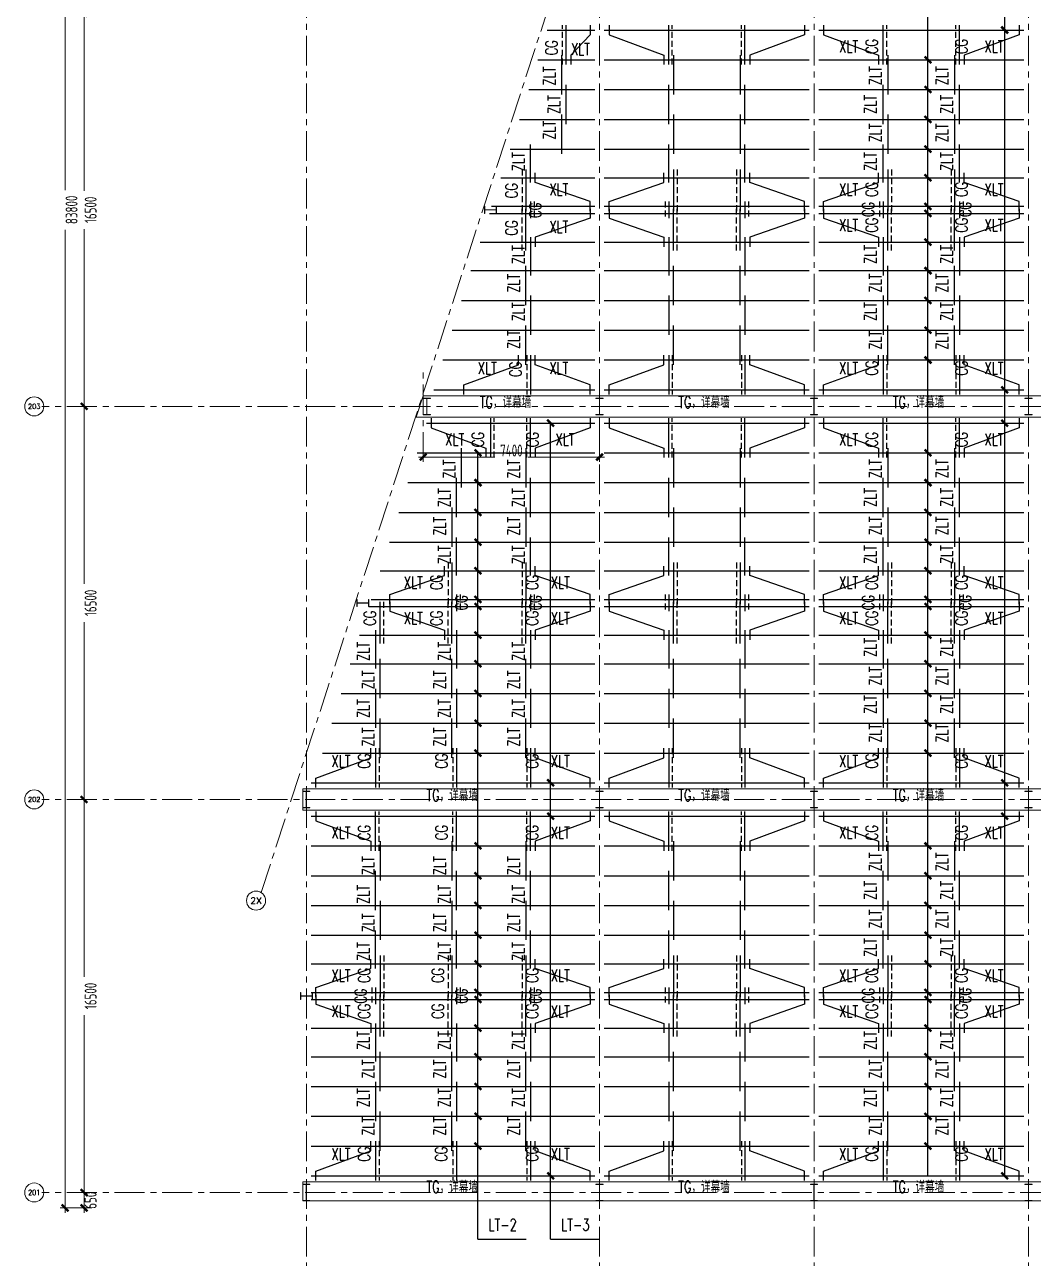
# Model space of a CAD drawing. Extents: x -1201378 to 2367219, y -619313 to 244905.
# Drawn here: x 2148120 to 2190442, y -66862 to -15073 of the extents above; entities that cross this region are included whole.
import ezdxf
from ezdxf.enums import TextEntityAlignment as Align

# ---------------------------------------------------------------- set-up
doc = ezdxf.new("R2010")
doc.units = 0
doc.header["$LTSCALE"] = 1000
doc.linetypes.add('CENTER', pattern=[2, 1.25, -0.25, 0.25, -0.25])
doc.linetypes.add('DASHED', pattern=[0.75, 0.5, -0.25])
doc.layers.get('0').update_dxf_attribs({"linetype": 'CONTINUOUS'})
doc.layers.get('Defpoints').update_dxf_attribs({"linetype": 'CONTINUOUS'})
for name, color, linetype, lineweight in [('S-axis', 111, 'CONTINUOUS', 0), ('S-col', 2, 'CONTINUOUS', 0), ('S-dote', 5, 'CENTER', 0), ('THIN', 7, 'CONTINUOUS', 0), ('梁', 4, 'CONTINUOUS', 18)]:
    doc.layers.add(name, color=color, linetype=linetype, lineweight=lineweight)
doc.layers.add('S-SGJ', color=21, linetype='CONTINUOUS')
doc.layers.add('S-SHAPE', color=51, linetype='CONTINUOUS')
doc.styles.add('_TCH_AXIS', font='COMPLEX', dxfattribs={"bigfont": 'GBCBIG'})
doc.styles.add('TSSD_Dimension', font='tssdeng.shx', dxfattribs={"width": 0.7, "bigfont": 'hztxt.shx'})
doc.styles.add('TSSD_Rein', font='tj-romans1.shx', dxfattribs={"width": 0.7, "bigfont": 'tj-hztxt.shx'})
doc.dimstyles.new('TSSD_200_200', dxfattribs={"dimtxt": 500, "dimasz": 200, "dimexe": 200, "dimexo": 500, "dimgap": 200, "dimtad": 1, "dimdec": 0, "dimzin": 0, "dimdsep": 46, "dimtxsty": 'TSSD_Dimension', "dimblk": 'ARCHTICK', "dimcen": 0, "dimdle": 200, "dimclrt": 7, "dimadec": 0, "dimazin": 0, "dimtfac": 1, "dimtdec": 0, "dimtix": 1, "dimtmove": 2, "dimatfit": 3, "dimfxl": 1, "dimtolj": 1, "dimtzin": 0, "dimarcsym": 0})

# ---------------------------------------------------------------- blocks, each defined once
blk = doc.blocks.new('_ArchTick')
at = {"color": 0, "linetype": 'ByBlock', "const_width": 0.5}
blk.add_lwpolyline([(-0.71, -0.71), (0.71, 0.71)], dxfattribs=at)
blk = doc.blocks.new('*D59')
at = {"layer": 'Defpoints', "color": 0, "transparency": 16777216}
for p in [(-248565, -264098), (-249387, -264748), (-248565, -264748)]:
    blk.add_point(p, dxfattribs=at)
at = {"layer": 'S-axis', "color": 0, "lineweight": -2, "transparency": 16777216}
for p, q in [((-249065, -264098), (-249587, -264098)), ((-249387, -263898), (-249387, -264948)), ((-249065, -264748), (-249587, -264748))]:
    blk.add_line(p, q, dxfattribs=at)
at = {"layer": 'S-axis', "color": 0, "lineweight": -2, "transparency": 16777216, "xscale": 200, "yscale": 200, "zscale": 200}
for p, rotation in [((-249387, -264098), 90), ((-249387, -264748), 270)]:
    blk.add_blockref('_ArchTick', p, dxfattribs=dict(at, rotation=rotation))
at = {"layer": 'S-axis', "color": 7, "transparency": 16777216, "insert": (-249112, -264423), "char_height": 500, "attachment_point": 5, "rotation": 90, "style": 'TSSD_Dimension'}
blk.add_mtext('\\A1;650', dxfattribs=at)
blk = doc.blocks.new('*D60')
at = {"layer": 'Defpoints', "color": 0, "transparency": 16777216}
for p in [(-248565, -247598), (-249387, -264098), (-248565, -264098)]:
    blk.add_point(p, dxfattribs=at)
at = {"layer": 'S-axis', "color": 0, "lineweight": -2, "transparency": 16777216}
for p, q in [((-249387, -247398), (-249387, -255042)), ((-249065, -247598), (-249587, -247598)), ((-249387, -264298), (-249387, -256654)), ((-249065, -264098), (-249587, -264098))]:
    blk.add_line(p, q, dxfattribs=at)
at = {"layer": 'S-axis', "color": 0, "lineweight": -2, "transparency": 16777216, "xscale": 200, "yscale": 200, "zscale": 200}
for p, rotation in [((-249387, -247598), 90), ((-249387, -264098), 270)]:
    blk.add_blockref('_ArchTick', p, dxfattribs=dict(at, rotation=rotation))
at = {"layer": 'S-axis', "color": 7, "transparency": 16777216, "insert": (-249112, -255848), "char_height": 500, "attachment_point": 5, "rotation": 90, "style": 'TSSD_Dimension'}
blk.add_mtext('\\A1;16500', dxfattribs=at)
blk = doc.blocks.new('*D61')
at = {"layer": 'Defpoints', "color": 0, "transparency": 16777216}
for p in [(-248565, -231098), (-249387, -247598), (-248565, -247598)]:
    blk.add_point(p, dxfattribs=at)
at = {"layer": 'S-axis', "color": 0, "lineweight": -2, "transparency": 16777216}
for p, q in [((-249387, -230898), (-249387, -238542)), ((-249065, -231098), (-249587, -231098)), ((-249387, -247798), (-249387, -240154)), ((-249065, -247598), (-249587, -247598))]:
    blk.add_line(p, q, dxfattribs=at)
at = {"layer": 'S-axis', "color": 0, "lineweight": -2, "transparency": 16777216, "xscale": 200, "yscale": 200, "zscale": 200}
for p, rotation in [((-249387, -231098), 90), ((-249387, -247598), 270)]:
    blk.add_blockref('_ArchTick', p, dxfattribs=dict(at, rotation=rotation))
at = {"layer": 'S-axis', "color": 7, "transparency": 16777216, "insert": (-249112, -239348), "char_height": 500, "attachment_point": 5, "rotation": 90, "style": 'TSSD_Dimension'}
blk.add_mtext('\\A1;16500', dxfattribs=at)
blk = doc.blocks.new('*D62')
at = {"layer": 'Defpoints', "color": 0, "transparency": 16777216}
for p in [(-248565, -214598), (-249387, -231098), (-248565, -231098)]:
    blk.add_point(p, dxfattribs=at)
at = {"layer": 'S-axis', "color": 0, "lineweight": -2, "transparency": 16777216}
for p, q in [((-249387, -214398), (-249387, -222042)), ((-249065, -214598), (-249587, -214598)), ((-249387, -231298), (-249387, -223654)), ((-249065, -231098), (-249587, -231098))]:
    blk.add_line(p, q, dxfattribs=at)
at = {"layer": 'S-axis', "color": 0, "lineweight": -2, "transparency": 16777216, "xscale": 200, "yscale": 200, "zscale": 200}
for p, rotation in [((-249387, -214598), 90), ((-249387, -231098), 270)]:
    blk.add_blockref('_ArchTick', p, dxfattribs=dict(at, rotation=rotation))
at = {"layer": 'S-axis', "color": 7, "transparency": 16777216, "insert": (-249112, -222848), "char_height": 500, "attachment_point": 5, "rotation": 90, "style": 'TSSD_Dimension'}
blk.add_mtext('\\A1;16500', dxfattribs=at)
blk = doc.blocks.new('*D114')
at = {"layer": 'Defpoints', "color": 0, "transparency": 16777216}
for p in [(-248665, -180948), (-250187, -264748), (-248665, -264748)]:
    blk.add_point(p, dxfattribs=at)
at = {"layer": 'S-axis', "color": 0, "lineweight": -2, "transparency": 16777216}
for p, q in [((-249165, -180948), (-250387, -180948)), ((-250187, -180748), (-250187, -222015)), ((-250187, -264948), (-250187, -223681)), ((-249165, -264748), (-250387, -264748))]:
    blk.add_line(p, q, dxfattribs=at)
at = {"layer": 'S-axis', "color": 0, "lineweight": -2, "transparency": 16777216, "xscale": 200, "yscale": 200, "zscale": 200}
for p, rotation in [((-250187, -180948), 90), ((-250187, -264748), 270)]:
    blk.add_blockref('_ArchTick', p, dxfattribs=dict(at, rotation=rotation))
at = {"layer": 'S-axis', "color": 7, "transparency": 16777216, "insert": (-249912, -222848), "char_height": 500, "attachment_point": 5, "rotation": 90, "style": 'TSSD_Dimension'}
blk.add_mtext('\\A1;83800', dxfattribs=at)
blk = doc.blocks.new('*D116')
at = {"layer": 'Defpoints', "color": 0, "transparency": 16777216}
for p in [(-235158, -232188), (-227758, -232188), (-227758, -233226)]:
    blk.add_point(p, dxfattribs=at)
at = {"layer": 'S-axis', "color": 0, "lineweight": -2, "transparency": 16777216}
for p, q in [((-235158, -232688), (-235158, -233426)), ((-227758, -232688), (-227758, -233426)), ((-235358, -233226), (-232157, -233226)), ((-227558, -233226), (-230760, -233226))]:
    blk.add_line(p, q, dxfattribs=at)
at = {"layer": 'S-axis', "color": 0, "lineweight": -2, "transparency": 16777216, "xscale": 200, "yscale": 200, "zscale": 200, "rotation": 180}
blk.add_blockref('_ArchTick', (-235158, -233226), dxfattribs=at)
at = {"layer": 'S-axis', "color": 0, "lineweight": -2, "transparency": 16777216, "xscale": 200, "yscale": 200, "zscale": 200}
blk.add_blockref('_ArchTick', (-227758, -233226), dxfattribs=at)
at = {"layer": 'S-axis', "color": 7, "transparency": 16777216, "insert": (-231458, -232951), "char_height": 500, "attachment_point": 5, "style": 'TSSD_Dimension'}
blk.add_mtext('\\A1;7400', dxfattribs=at)
blk = doc.blocks.new('nt66')
at = {"layer": 'S-col'}
blk.add_lwpolyline([(-195790, 766820), (-195490, 766820), (-195490, 766808), (-195636, 766808), (-195636, 766132), (-195490, 766132), (-195490, 766120), (-195790, 766120), (-195790, 766132), (-195644, 766132), (-195644, 766808), (-195790, 766808)], close=True, dxfattribs=at)
blk = doc.blocks.new('33333')
for p in [(-84464, -93400), (-77214, -93400), (-68214, -93400), (-59214, -93400), (-89514, -109900), (-77214, -109900), (-68214, -109900), (-59214, -109900), (-89514, -126400), (-77214, -126400), (-68214, -126400), (-59214, -126400)]:
    blk.add_blockref('nt66', p)
blk = doc.blocks.new('2#轴网')
at = {"layer": 'S-axis'}
for centre in [(-251479.7, -231097), (-251479.7, -247597), (-242170.8, -251846.6), (-251479.7, -264097)]:
    blk.add_circle(centre, 400, dxfattribs=at)
at = {"layer": 'S-dote'}
for p, q in [((-240058.5, -270787), (-240058.5, -175198.2)), ((-227758.5, -270787), (-227758.5, -175298.2)), ((-218758.5, -270787), (-218758.5, -175298.2)), ((-209758.5, -270787), (-209758.5, -175298.2)), ((-235158.5, -233428.2), (-235158.5, -229638.2)), ((-74854.3, -231098.2), (-251154.3, -231098.2)), ((-74854.3, -247598.2), (-251154.3, -247598.2)), ((-74854.3, -264098.2), (-251154.3, -264098.2))]:
    blk.add_line(p, q, dxfattribs=at)
blk.add_lwpolyline([(-241957, -251508.6), (-218110.9, -178014.1)], dxfattribs=at)
at = {"layer": 'S-axis', "style": '_TCH_AXIS'}
for s, height, p, p2 in [('203', 202.97, (-251740.6, -231198.5), (-251218.7, -231198.5)), ('202', 202.97, (-251740.6, -247698.5), (-251218.7, -247698.5)), ('2X', 270.86, (-242415.9, -251982), (-241925.8, -251982)), ('201', 220.59, (-251737, -264207.3), (-251222.3, -264207.3))]:
    blk.add_text(s, height=height, dxfattribs=at).set_placement(p, p2, align=Align.FIT)
at = {"layer": 'S-axis'}
for base, p1, p2, angle, picture, middle in [((-250186.9, -264748.2), (-248664.7, -180948.2), (-248664.7, -264748.2), 270, '*D114', (-249911.9, -222848.2)), ((-249386.9, -231098.2), (-248564.7, -214598.2), (-248564.7, -231098.2), 270, '*D62', (-249111.9, -222848.2)), ((-249386.9, -247598.2), (-248564.7, -231098.2), (-248564.7, -247598.2), 270, '*D61', (-249111.9, -239348.2)), ((-227758.5, -233225.7), (-235158.5, -232188.2), (-227758.5, -232188.2), 0, '*D116', (-231458.5, -232950.7)), ((-249386.9, -264098.2), (-248564.7, -247598.2), (-248564.7, -264098.2), 270, '*D60', (-249111.9, -255848.2)), ((-249386.9, -264748.2), (-248564.7, -264098.2), (-248564.7, -264748.2), 270, '*D59', (-249111.9, -264423.2))]:
    dim = blk.add_linear_dim(base=base, p1=p1, p2=p2, angle=angle, dimstyle='TSSD_200_200', dxfattribs=at)
    dim.commit()
    dim.dimension.update_dxf_attribs({"geometry": picture, "text_midpoint": middle, "dimtype": 161})

msp = doc.modelspace()

# ---------------------------------------------------------------- linework, layer by layer
at = {"layer": 'S-col'}
for points in [[(2167912.2, -22998.2), (2167912.2, -22698.2), (2167900.2, -22698.2), (2167900.2, -22844.2), (2167424.2, -22844.2), (2167424.2, -22698.2), (2167412.2, -22698.2), (2167412.2, -22998.2), (2167424.2, -22998.2), (2167424.2, -22852.2), (2167900.2, -22852.2), (2167900.2, -22998.2)], [(2162558.6, -39498.2), (2162558.6, -39198.2), (2162546.6, -39198.2), (2162546.6, -39344.2), (2162070.6, -39344.2), (2162070.6, -39198.2), (2162058.6, -39198.2), (2162058.6, -39498.2), (2162070.6, -39498.2), (2162070.6, -39352.2), (2162546.6, -39352.2), (2162546.6, -39498.2)], [(2160191.5, -55998.2), (2160191.5, -55698.2), (2160179.5, -55698.2), (2160179.5, -55844.2), (2159703.5, -55844.2), (2159703.5, -55698.2), (2159691.5, -55698.2), (2159691.5, -55998.2), (2159703.5, -55998.2), (2159703.5, -55852.2), (2160179.5, -55852.2), (2160179.5, -55998.2)]]:
    msp.add_lwpolyline(points, close=True, dxfattribs=at)
at = {"layer": 'S-SGJ'}
for p, q in [((2186020.6, -63398.2), (2186020.6, 19895.1)), ((2189241.2, -63398.2), (2189241.2, 19895.1)), ((2170189.1, -66051), (2170189.1, -31798.2)), ((2167139.5, -66051), (2167139.5, -33048.2)), ((2167139.5, -66051), (2169161.8, -66051)), ((2170189.1, -66051), (2172211.5, -66051))]:
    msp.add_line(p, q, dxfattribs=at)
at = {"layer": 'S-SHAPE'}
for p, q in [((2170047.3, -15298.2), (2172041.5, -15298.2)), ((2170841.5, -16748.2), (2170841.5, -15098.2)), ((2172441.5, -15298.2), (2181041.5, -15298.2)), ((2175141.5, -16748.2), (2175141.5, -15098.2)), ((2178341.5, -16748.2), (2178341.5, -15098.2)), ((2181441.5, -15298.2), (2190041.5, -15298.2)), ((2184141.5, -16748.2), (2184141.5, -15098.2)), ((2187341.5, -16748.2), (2187341.5, -15098.2)), ((2169658.4, -16548.2), (2172041.5, -16548.2)), ((2170641.5, -16348.2), (2170641.5, -17998.2)), ((2172441.5, -16548.2), (2181041.5, -16548.2)), ((2175341.5, -16348.2), (2175341.5, -17998.2)), ((2178141.5, -16348.2), (2178141.5, -17998.2)), ((2181441.5, -16548.2), (2190041.5, -16548.2)), ((2184341.5, -16348.2), (2184341.5, -17998.2)), ((2187141.5, -16348.2), (2187141.5, -17998.2)), ((2170841.5, -19248.2), (2170841.5, -17598.2)), ((2175141.5, -19248.2), (2175141.5, -17598.2)), ((2178341.5, -19248.2), (2178341.5, -17598.2)), ((2184141.5, -19248.2), (2184141.5, -17598.2)), ((2187341.5, -19248.2), (2187341.5, -17598.2)), ((2169269.5, -17798.2), (2172041.5, -17798.2)), ((2172441.5, -17798.2), (2181041.5, -17798.2)), ((2181441.5, -17798.2), (2190041.5, -17798.2)), ((2168880.6, -19048.2), (2172041.5, -19048.2)), ((2170641.5, -18848.2), (2170641.5, -20498.2)), ((2172441.5, -19048.2), (2181041.5, -19048.2)), ((2175341.5, -18848.2), (2175341.5, -20498.2)), ((2178141.5, -18848.2), (2178141.5, -20498.2)), ((2181441.5, -19048.2), (2190041.5, -19048.2)), ((2184341.5, -18848.2), (2184341.5, -20498.2)), ((2187141.5, -18848.2), (2187141.5, -20498.2)), ((2169341.5, -21698.2), (2169341.5, -20098.2)), ((2175141.5, -21698.2), (2175141.5, -20098.2)), ((2178341.5, -21698.2), (2178341.5, -20098.2)), ((2184141.5, -21698.2), (2184141.5, -20098.2)), ((2187341.5, -21698.2), (2187341.5, -20098.2)), ((2168491.7, -20298.2), (2172041.5, -20298.2)), ((2172441.5, -20298.2), (2181041.5, -20298.2)), ((2181441.5, -20298.2), (2190041.5, -20298.2)), ((2169141.5, -21148.2), (2169141.5, -22898.2)), ((2175341.5, -21148.2), (2175341.5, -22898.2)), ((2178141.5, -21148.2), (2178141.5, -22898.2)), ((2184341.5, -21148.2), (2184341.5, -22898.2)), ((2187141.5, -21148.2), (2187141.5, -22898.2)), ((2168102.8, -21498.2), (2172041.5, -21498.2)), ((2172441.5, -21498.2), (2181041.5, -21498.2)), ((2181441.5, -21498.2), (2190041.5, -21498.2)), ((2167713.9, -22698.2), (2172041.5, -22698.2)), ((2169341.5, -22498.2), (2169341.5, -23198.2)), ((2172441.5, -22698.2), (2181041.5, -22698.2)), ((2175141.5, -22498.2), (2175141.5, -23198.2)), ((2178341.5, -22498.2), (2178341.5, -23198.2)), ((2181441.5, -22698.2), (2190041.5, -22698.2)), ((2184141.5, -22498.2), (2184141.5, -23198.2)), ((2187341.5, -22498.2), (2187341.5, -23198.2)), ((2167616.7, -22998.2), (2172041.5, -22998.2)), ((2169141.5, -24548.2), (2169141.5, -22798.2)), ((2172441.5, -22998.2), (2181041.5, -22998.2)), ((2175341.5, -24548.2), (2175341.5, -22798.2)), ((2178141.5, -24548.2), (2178141.5, -22798.2)), ((2181441.5, -22998.2), (2190041.5, -22998.2)), ((2184341.5, -24548.2), (2184341.5, -22798.2)), ((2187141.5, -24548.2), (2187141.5, -22798.2)), ((2167227.8, -24198.2), (2172041.5, -24198.2)), ((2169341.5, -23998.2), (2169341.5, -25598.2)), ((2172441.5, -24198.2), (2181041.5, -24198.2)), ((2175141.5, -23998.2), (2175141.5, -25598.2)), ((2178341.5, -23998.2), (2178341.5, -25598.2)), ((2181441.5, -24198.2), (2190041.5, -24198.2)), ((2184141.5, -23998.2), (2184141.5, -25598.2)), ((2187341.5, -23998.2), (2187341.5, -25598.2)), ((2169141.5, -26848.2), (2169141.5, -25198.2)), ((2175341.5, -26848.2), (2175341.5, -25198.2)), ((2178141.5, -26848.2), (2178141.5, -25198.2)), ((2184341.5, -26848.2), (2184341.5, -25198.2)), ((2187141.5, -26848.2), (2187141.5, -25198.2)), ((2166838.8, -25398.2), (2172041.5, -25398.2)), ((2172441.5, -25398.2), (2181041.5, -25398.2)), ((2181441.5, -25398.2), (2190041.5, -25398.2)), ((2166449.9, -26648.2), (2172041.5, -26648.2)), ((2169341.5, -26448.2), (2169341.5, -28098.2)), ((2172441.5, -26648.2), (2181041.5, -26648.2)), ((2175141.5, -26448.2), (2175141.5, -28098.2)), ((2178341.5, -26448.2), (2178341.5, -28098.2)), ((2181441.5, -26648.2), (2190041.5, -26648.2)), ((2184141.5, -26448.2), (2184141.5, -28098.2)), ((2187341.5, -26448.2), (2187341.5, -28098.2)), ((2166061, -27898.2), (2172041.5, -27898.2)), ((2169141.5, -29348.2), (2169141.5, -27698.2)), ((2172441.5, -27898.2), (2181041.5, -27898.2)), ((2175341.5, -29348.2), (2175341.5, -27698.2)), ((2178141.5, -29348.2), (2178141.5, -27698.2)), ((2181441.5, -27898.2), (2190041.5, -27898.2)), ((2184341.5, -29348.2), (2184341.5, -27698.2)), ((2187141.5, -29348.2), (2187141.5, -27698.2)), ((2169341.5, -28948.2), (2169341.5, -30598.2)), ((2175141.5, -28948.2), (2175141.5, -30598.2)), ((2178341.5, -28948.2), (2178341.5, -30598.2)), ((2184141.5, -28948.2), (2184141.5, -30598.2)), ((2187341.5, -28948.2), (2187341.5, -30598.2)), ((2165672.1, -29148.2), (2172041.5, -29148.2)), ((2172441.5, -29148.2), (2181041.5, -29148.2)), ((2181441.5, -29148.2), (2190041.5, -29148.2)), ((2165283.2, -30398.2), (2172041.5, -30398.2)), ((2172441.5, -30398.2), (2181041.5, -30398.2)), ((2181441.5, -30398.2), (2190041.5, -30398.2)), ((2164976.1, -31798.2), (2172041.5, -31798.2)), ((2167676.1, -33248.2), (2167676.1, -31598.2)), ((2169341.5, -33248.2), (2169341.5, -31598.2)), ((2172441.5, -31798.2), (2181041.5, -31798.2)), ((2175141.5, -33248.2), (2175141.5, -31598.2)), ((2178341.5, -33248.2), (2178341.5, -31598.2)), ((2181441.5, -31798.2), (2190041.5, -31798.2)), ((2184141.5, -33248.2), (2184141.5, -31598.2)), ((2187341.5, -33248.2), (2187341.5, -31598.2)), ((2164588.8, -33048.2), (2172041.5, -33048.2)), ((2166441.5, -32848.2), (2166441.5, -34498.2)), ((2169141.5, -32848.2), (2169141.5, -34498.2)), ((2172441.5, -33048.2), (2181041.5, -33048.2)), ((2175341.5, -32848.2), (2175341.5, -34498.2)), ((2178141.5, -32848.2), (2178141.5, -34498.2)), ((2181441.5, -33048.2), (2190041.5, -33048.2)), ((2184341.5, -32848.2), (2184341.5, -34498.2)), ((2187141.5, -32848.2), (2187141.5, -34498.2)), ((2166241.5, -35748.2), (2166241.5, -34098.2)), ((2169341.5, -35748.2), (2169341.5, -34098.2)), ((2175141.5, -35748.2), (2175141.5, -34098.2)), ((2178341.5, -35748.2), (2178341.5, -34098.2)), ((2184141.5, -35748.2), (2184141.5, -34098.2)), ((2187341.5, -35748.2), (2187341.5, -34098.2)), ((2164201.5, -34298.2), (2172041.5, -34298.2)), ((2172441.5, -34298.2), (2181041.5, -34298.2)), ((2181441.5, -34298.2), (2190041.5, -34298.2)), ((2163814.3, -35548.2), (2172041.5, -35548.2)), ((2166041.5, -35348.2), (2166041.5, -36998.2)), ((2169141.5, -35348.2), (2169141.5, -36998.2)), ((2172441.5, -35548.2), (2181041.5, -35548.2)), ((2175341.5, -35348.2), (2175341.5, -36998.2)), ((2178141.5, -35348.2), (2178141.5, -36998.2)), ((2181441.5, -35548.2), (2190041.5, -35548.2)), ((2184341.5, -35348.2), (2184341.5, -36998.2)), ((2187141.5, -35348.2), (2187141.5, -36998.2)), ((2166241.5, -38198.2), (2166241.5, -36598.2)), ((2169341.5, -38198.2), (2169341.5, -36598.2)), ((2175141.5, -38198.2), (2175141.5, -36598.2)), ((2178341.5, -38198.2), (2178341.5, -36598.2)), ((2184141.5, -38198.2), (2184141.5, -36598.2)), ((2187341.5, -38198.2), (2187341.5, -36598.2)), ((2163427, -36798.2), (2172041.5, -36798.2)), ((2172441.5, -36798.2), (2181041.5, -36798.2)), ((2181441.5, -36798.2), (2190041.5, -36798.2)), ((2166041.5, -37648.2), (2166041.5, -39398.2)), ((2169141.5, -37648.2), (2169141.5, -39398.2)), ((2175341.5, -37648.2), (2175341.5, -39398.2)), ((2178141.5, -37648.2), (2178141.5, -39398.2)), ((2184341.5, -37648.2), (2184341.5, -39398.2)), ((2187141.5, -37648.2), (2187141.5, -39398.2)), ((2163039.7, -37998.2), (2172041.5, -37998.2)), ((2172441.5, -37998.2), (2181041.5, -37998.2)), ((2181441.5, -37998.2), (2190041.5, -37998.2)), ((2162652.4, -39198.2), (2172041.5, -39198.2)), ((2163041.5, -41048.2), (2163041.5, -39298.2)), ((2166041.5, -41048.2), (2166041.5, -39298.2)), ((2166241.5, -38998.2), (2166241.5, -39698.2)), ((2169141.5, -41048.2), (2169141.5, -39298.2)), ((2169341.5, -38998.2), (2169341.5, -39698.2)), ((2172441.5, -39198.2), (2181041.5, -39198.2)), ((2175141.5, -38998.2), (2175141.5, -39698.2)), ((2175341.5, -41048.2), (2175341.5, -39298.2)), ((2178141.5, -41048.2), (2178141.5, -39298.2)), ((2178341.5, -38998.2), (2178341.5, -39698.2)), ((2181441.5, -39198.2), (2190041.5, -39198.2)), ((2184141.5, -38998.2), (2184141.5, -39698.2)), ((2184341.5, -41048.2), (2184341.5, -39298.2)), ((2187141.5, -41048.2), (2187141.5, -39298.2)), ((2187341.5, -38998.2), (2187341.5, -39698.2)), ((2162555.6, -39498.2), (2172041.5, -39498.2)), ((2172441.5, -39498.2), (2181041.5, -39498.2)), ((2181441.5, -39498.2), (2190041.5, -39498.2)), ((2162168.4, -40698.2), (2172041.5, -40698.2)), ((2162841.5, -40498.2), (2162841.5, -42098.2)), ((2166241.5, -40498.2), (2166241.5, -42098.2)), ((2169341.5, -40498.2), (2169341.5, -42098.2)), ((2172441.5, -40698.2), (2181041.5, -40698.2)), ((2175141.5, -40498.2), (2175141.5, -42098.2)), ((2178341.5, -40498.2), (2178341.5, -42098.2)), ((2181441.5, -40698.2), (2190041.5, -40698.2)), ((2184141.5, -40498.2), (2184141.5, -42098.2)), ((2187341.5, -40498.2), (2187341.5, -42098.2)), ((2161781.1, -41898.2), (2172041.5, -41898.2)), ((2163041.5, -43348.2), (2163041.5, -41698.2)), ((2166041.5, -43348.2), (2166041.5, -41698.2)), ((2169141.5, -43348.2), (2169141.5, -41698.2)), ((2172441.5, -41898.2), (2181041.5, -41898.2)), ((2175341.5, -43348.2), (2175341.5, -41698.2)), ((2178141.5, -43348.2), (2178141.5, -41698.2)), ((2181441.5, -41898.2), (2190041.5, -41898.2)), ((2184341.5, -43348.2), (2184341.5, -41698.2)), ((2187141.5, -43348.2), (2187141.5, -41698.2)), ((2162841.5, -42948.2), (2162841.5, -44598.2)), ((2166241.5, -42948.2), (2166241.5, -44598.2)), ((2169341.5, -42948.2), (2169341.5, -44598.2)), ((2175141.5, -42948.2), (2175141.5, -44598.2)), ((2178341.5, -42948.2), (2178341.5, -44598.2)), ((2184141.5, -42948.2), (2184141.5, -44598.2)), ((2187341.5, -42948.2), (2187341.5, -44598.2)), ((2161393.8, -43148.2), (2172041.5, -43148.2)), ((2172441.5, -43148.2), (2181041.5, -43148.2)), ((2181441.5, -43148.2), (2190041.5, -43148.2)), ((2161006.5, -44398.2), (2172041.5, -44398.2)), ((2163041.5, -45848.2), (2163041.5, -44198.2)), ((2166041.5, -45848.2), (2166041.5, -44198.2)), ((2169141.5, -45848.2), (2169141.5, -44198.2)), ((2172441.5, -44398.2), (2181041.5, -44398.2)), ((2175341.5, -45848.2), (2175341.5, -44198.2)), ((2178141.5, -45848.2), (2178141.5, -44198.2)), ((2181441.5, -44398.2), (2190041.5, -44398.2)), ((2184341.5, -45848.2), (2184341.5, -44198.2)), ((2187141.5, -45848.2), (2187141.5, -44198.2)), ((2162841.5, -45448.2), (2162841.5, -47098.2)), ((2166241.5, -45448.2), (2166241.5, -47098.2)), ((2169341.5, -45448.2), (2169341.5, -47098.2)), ((2175141.5, -45448.2), (2175141.5, -47098.2)), ((2178341.5, -45448.2), (2178341.5, -47098.2)), ((2184141.5, -45448.2), (2184141.5, -47098.2)), ((2187341.5, -45448.2), (2187341.5, -47098.2)), ((2160619.3, -45648.2), (2172041.5, -45648.2)), ((2172441.5, -45648.2), (2181041.5, -45648.2)), ((2181441.5, -45648.2), (2190041.5, -45648.2)), ((2160141.5, -46898.2), (2172041.5, -46898.2)), ((2172441.5, -46898.2), (2181041.5, -46898.2)), ((2181441.5, -46898.2), (2190041.5, -46898.2)), ((2162841.5, -49748.2), (2162841.5, -48098.2)), ((2166241.5, -49748.2), (2166241.5, -48098.2)), ((2169341.5, -49748.2), (2169341.5, -48098.2)), ((2175141.5, -49748.2), (2175141.5, -48098.2)), ((2178341.5, -49748.2), (2178341.5, -48098.2)), ((2184141.5, -49748.2), (2184141.5, -48098.2)), ((2187341.5, -49748.2), (2187341.5, -48098.2)), ((2160141.5, -48298.2), (2172041.5, -48298.2)), ((2172441.5, -48298.2), (2181041.5, -48298.2)), ((2181441.5, -48298.2), (2190041.5, -48298.2)), ((2160141.5, -49548.2), (2172041.5, -49548.2)), ((2163041.5, -49348.2), (2163041.5, -50998.2)), ((2166041.5, -49348.2), (2166041.5, -50998.2)), ((2169141.5, -49348.2), (2169141.5, -50998.2)), ((2172441.5, -49548.2), (2181041.5, -49548.2)), ((2175341.5, -49348.2), (2175341.5, -50998.2)), ((2178141.5, -49348.2), (2178141.5, -50998.2)), ((2181441.5, -49548.2), (2190041.5, -49548.2)), ((2184341.5, -49348.2), (2184341.5, -50998.2)), ((2187141.5, -49348.2), (2187141.5, -50998.2)), ((2162841.5, -52248.2), (2162841.5, -50598.2)), ((2166241.5, -52248.2), (2166241.5, -50598.2)), ((2169341.5, -52248.2), (2169341.5, -50598.2)), ((2175141.5, -52248.2), (2175141.5, -50598.2)), ((2178341.5, -52248.2), (2178341.5, -50598.2)), ((2184141.5, -52248.2), (2184141.5, -50598.2)), ((2187341.5, -52248.2), (2187341.5, -50598.2)), ((2160141.5, -50798.2), (2172041.5, -50798.2)), ((2172441.5, -50798.2), (2181041.5, -50798.2)), ((2181441.5, -50798.2), (2190041.5, -50798.2)), ((2160141.5, -52048.2), (2172041.5, -52048.2)), ((2163041.5, -51848.2), (2163041.5, -53498.2)), ((2166041.5, -51848.2), (2166041.5, -53498.2)), ((2169141.5, -51848.2), (2169141.5, -53498.2)), ((2172441.5, -52048.2), (2181041.5, -52048.2)), ((2175341.5, -51848.2), (2175341.5, -53498.2)), ((2178141.5, -51848.2), (2178141.5, -53498.2)), ((2181441.5, -52048.2), (2190041.5, -52048.2)), ((2184341.5, -51848.2), (2184341.5, -53498.2)), ((2187141.5, -51848.2), (2187141.5, -53498.2)), ((2160141.5, -53298.2), (2172041.5, -53298.2)), ((2162841.5, -54698.2), (2162841.5, -53098.2)), ((2166241.5, -54698.2), (2166241.5, -53098.2)), ((2169341.5, -54698.2), (2169341.5, -53098.2)), ((2172441.5, -53298.2), (2181041.5, -53298.2)), ((2175141.5, -54698.2), (2175141.5, -53098.2)), ((2178341.5, -54698.2), (2178341.5, -53098.2)), ((2181441.5, -53298.2), (2190041.5, -53298.2)), ((2184141.5, -54698.2), (2184141.5, -53098.2)), ((2187341.5, -54698.2), (2187341.5, -53098.2)), ((2163041.5, -54148.2), (2163041.5, -55898.2)), ((2166041.5, -54148.2), (2166041.5, -55898.2)), ((2169141.5, -54148.2), (2169141.5, -55898.2)), ((2175341.5, -54148.2), (2175341.5, -55898.2)), ((2178141.5, -54148.2), (2178141.5, -55898.2)), ((2184341.5, -54148.2), (2184341.5, -55898.2)), ((2187141.5, -54148.2), (2187141.5, -55898.2)), ((2160141.5, -54498.2), (2172041.5, -54498.2)), ((2172441.5, -54498.2), (2181041.5, -54498.2)), ((2181441.5, -54498.2), (2190041.5, -54498.2)), ((2160141.5, -55698.2), (2172041.5, -55698.2)), ((2162841.5, -55498.2), (2162841.5, -56198.2)), ((2163041.5, -57548.2), (2163041.5, -55798.2)), ((2166041.5, -57548.2), (2166041.5, -55798.2)), ((2166241.5, -55498.2), (2166241.5, -56198.2)), ((2169141.5, -57548.2), (2169141.5, -55798.2)), ((2169341.5, -55498.2), (2169341.5, -56198.2)), ((2172441.5, -55698.2), (2181041.5, -55698.2)), ((2175141.5, -55498.2), (2175141.5, -56198.2)), ((2175341.5, -57548.2), (2175341.5, -55798.2)), ((2178141.5, -57548.2), (2178141.5, -55798.2)), ((2178341.5, -55498.2), (2178341.5, -56198.2)), ((2181441.5, -55698.2), (2190041.5, -55698.2)), ((2184141.5, -55498.2), (2184141.5, -56198.2)), ((2184341.5, -57548.2), (2184341.5, -55798.2)), ((2187141.5, -57548.2), (2187141.5, -55798.2)), ((2187341.5, -55498.2), (2187341.5, -56198.2)), ((2160141.5, -55998.2), (2172041.5, -55998.2)), ((2172441.5, -55998.2), (2181041.5, -55998.2)), ((2181441.5, -55998.2), (2190041.5, -55998.2)), ((2160141.5, -57198.2), (2172041.5, -57198.2)), ((2162841.5, -56998.2), (2162841.5, -58598.2)), ((2166241.5, -56998.2), (2166241.5, -58598.2)), ((2169341.5, -56998.2), (2169341.5, -58598.2)), ((2172441.5, -57198.2), (2181041.5, -57198.2)), ((2175141.5, -56998.2), (2175141.5, -58598.2)), ((2178341.5, -56998.2), (2178341.5, -58598.2)), ((2181441.5, -57198.2), (2190041.5, -57198.2)), ((2184141.5, -56998.2), (2184141.5, -58598.2)), ((2187341.5, -56998.2), (2187341.5, -58598.2)), ((2160141.5, -58398.2), (2172041.5, -58398.2)), ((2163041.5, -59848.2), (2163041.5, -58198.2)), ((2166041.5, -59848.2), (2166041.5, -58198.2)), ((2169141.5, -59848.2), (2169141.5, -58198.2)), ((2172441.5, -58398.2), (2181041.5, -58398.2)), ((2175341.5, -59848.2), (2175341.5, -58198.2)), ((2178141.5, -59848.2), (2178141.5, -58198.2)), ((2181441.5, -58398.2), (2190041.5, -58398.2)), ((2184341.5, -59848.2), (2184341.5, -58198.2)), ((2187141.5, -59848.2), (2187141.5, -58198.2)), ((2162841.5, -59448.2), (2162841.5, -61098.2)), ((2166241.5, -59448.2), (2166241.5, -61098.2)), ((2169341.5, -59448.2), (2169341.5, -61098.2)), ((2175141.5, -59448.2), (2175141.5, -61098.2)), ((2178341.5, -59448.2), (2178341.5, -61098.2)), ((2184141.5, -59448.2), (2184141.5, -61098.2)), ((2187341.5, -59448.2), (2187341.5, -61098.2)), ((2160141.5, -59648.2), (2172041.5, -59648.2)), ((2172441.5, -59648.2), (2181041.5, -59648.2)), ((2181441.5, -59648.2), (2190041.5, -59648.2)), ((2160141.5, -60898.2), (2172041.5, -60898.2)), ((2163041.5, -62348.2), (2163041.5, -60698.2)), ((2166041.5, -62348.2), (2166041.5, -60698.2)), ((2169141.5, -62348.2), (2169141.5, -60698.2)), ((2172441.5, -60898.2), (2181041.5, -60898.2)), ((2175341.5, -62348.2), (2175341.5, -60698.2)), ((2178141.5, -62348.2), (2178141.5, -60698.2)), ((2181441.5, -60898.2), (2190041.5, -60898.2)), ((2184341.5, -62348.2), (2184341.5, -60698.2)), ((2187141.5, -62348.2), (2187141.5, -60698.2)), ((2162841.5, -61948.2), (2162841.5, -63598.2)), ((2166241.5, -61948.2), (2166241.5, -63598.2)), ((2169341.5, -61948.2), (2169341.5, -63598.2)), ((2175141.5, -61948.2), (2175141.5, -63598.2)), ((2178341.5, -61948.2), (2178341.5, -63598.2)), ((2184141.5, -61948.2), (2184141.5, -63598.2)), ((2187341.5, -61948.2), (2187341.5, -63598.2)), ((2160141.5, -62148.2), (2172041.5, -62148.2)), ((2172441.5, -62148.2), (2181041.5, -62148.2)), ((2181441.5, -62148.2), (2190041.5, -62148.2)), ((2160141.5, -63398.2), (2172041.5, -63398.2)), ((2172441.5, -63398.2), (2181041.5, -63398.2)), ((2181441.5, -63398.2), (2190041.5, -63398.2))]:
    msp.add_line(p, q, dxfattribs=at)
at = {"layer": 'S-SHAPE', "linetype": 'DASHED', "ltscale": 0.5}
for p, q in [((2170691.5, -16748.2), (2170691.5, -15098.2)), ((2175291.5, -16748.2), (2175291.5, -15098.2)), ((2178191.5, -16748.2), (2178191.5, -15098.2)), ((2184291.5, -16748.2), (2184291.5, -15098.2)), ((2187191.5, -16748.2), (2187191.5, -15098.2)), ((2168991.5, -21148.2), (2168991.5, -22898.2)), ((2175491.5, -21148.2), (2175491.5, -22898.2)), ((2177991.5, -21148.2), (2177991.5, -22898.2)), ((2184491.5, -21148.2), (2184491.5, -22898.2)), ((2186991.5, -21148.2), (2186991.5, -22898.2)), ((2169491.5, -22498.2), (2169491.5, -23198.2)), ((2174991.5, -22498.2), (2174991.5, -23198.2)), ((2178491.5, -22498.2), (2178491.5, -23198.2)), ((2183991.5, -22498.2), (2183991.5, -23198.2)), ((2187491.5, -22498.2), (2187491.5, -23198.2)), ((2168991.5, -24548.2), (2168991.5, -22798.2)), ((2175491.5, -24548.2), (2175491.5, -22798.2)), ((2177991.5, -24548.2), (2177991.5, -22798.2)), ((2184491.5, -24548.2), (2184491.5, -22798.2)), ((2186991.5, -24548.2), (2186991.5, -22798.2)), ((2169191.5, -28948.2), (2169191.5, -30598.2)), ((2175291.5, -28948.2), (2175291.5, -30598.2)), ((2178191.5, -28948.2), (2178191.5, -30598.2)), ((2184291.5, -28948.2), (2184291.5, -30598.2)), ((2187191.5, -28948.2), (2187191.5, -30598.2)), ((2167826.1, -33248.2), (2167826.1, -31598.2)), ((2169191.5, -33248.2), (2169191.5, -31598.2)), ((2175291.5, -33248.2), (2175291.5, -31598.2)), ((2178191.5, -33248.2), (2178191.5, -31598.2)), ((2184291.5, -33248.2), (2184291.5, -31598.2)), ((2187191.5, -33248.2), (2187191.5, -31598.2)), ((2165891.5, -37648.2), (2165891.5, -39398.2)), ((2168991.5, -37648.2), (2168991.5, -39398.2)), ((2175491.5, -37648.2), (2175491.5, -39398.2)), ((2177991.5, -37648.2), (2177991.5, -39398.2)), ((2184491.5, -37648.2), (2184491.5, -39398.2)), ((2186991.5, -37648.2), (2186991.5, -39398.2)), ((2163191.5, -41048.2), (2163191.5, -39298.2)), ((2165891.5, -41048.2), (2165891.5, -39298.2)), ((2166391.5, -38998.2), (2166391.5, -39698.2)), ((2168991.5, -41048.2), (2168991.5, -39298.2)), ((2169491.5, -38998.2), (2169491.5, -39698.2)), ((2174991.5, -38998.2), (2174991.5, -39698.2)), ((2175491.5, -41048.2), (2175491.5, -39298.2)), ((2177991.5, -41048.2), (2177991.5, -39298.2)), ((2178491.5, -38998.2), (2178491.5, -39698.2)), ((2183991.5, -38998.2), (2183991.5, -39698.2)), ((2184491.5, -41048.2), (2184491.5, -39298.2)), ((2186991.5, -41048.2), (2186991.5, -39298.2)), ((2187491.5, -38998.2), (2187491.5, -39698.2)), ((2162991.5, -45448.2), (2162991.5, -47098.2)), ((2166091.5, -45448.2), (2166091.5, -47098.2)), ((2169191.5, -45448.2), (2169191.5, -47098.2)), ((2175291.5, -45448.2), (2175291.5, -47098.2)), ((2178191.5, -45448.2), (2178191.5, -47098.2)), ((2184291.5, -45448.2), (2184291.5, -47098.2)), ((2187191.5, -45448.2), (2187191.5, -47098.2)), ((2162991.5, -49748.2), (2162991.5, -48098.2)), ((2166091.5, -49748.2), (2166091.5, -48098.2)), ((2169191.5, -49748.2), (2169191.5, -48098.2)), ((2175291.5, -49748.2), (2175291.5, -48098.2)), ((2178191.5, -49748.2), (2178191.5, -48098.2)), ((2184291.5, -49748.2), (2184291.5, -48098.2)), ((2187191.5, -49748.2), (2187191.5, -48098.2)), ((2163191.5, -54148.2), (2163191.5, -55898.2)), ((2165891.5, -54148.2), (2165891.5, -55898.2)), ((2168991.5, -54148.2), (2168991.5, -55898.2)), ((2175491.5, -54148.2), (2175491.5, -55898.2)), ((2177991.5, -54148.2), (2177991.5, -55898.2)), ((2184491.5, -54148.2), (2184491.5, -55898.2)), ((2186991.5, -54148.2), (2186991.5, -55898.2)), ((2162691.5, -55498.2), (2162691.5, -56198.2)), ((2163191.5, -57548.2), (2163191.5, -55798.2)), ((2165891.5, -57548.2), (2165891.5, -55798.2)), ((2166391.5, -55498.2), (2166391.5, -56198.2)), ((2168991.5, -57548.2), (2168991.5, -55798.2)), ((2169491.5, -55498.2), (2169491.5, -56198.2)), ((2174991.5, -55498.2), (2174991.5, -56198.2)), ((2175491.5, -57548.2), (2175491.5, -55798.2)), ((2177991.5, -57548.2), (2177991.5, -55798.2)), ((2178491.5, -55498.2), (2178491.5, -56198.2)), ((2183991.5, -55498.2), (2183991.5, -56198.2)), ((2184491.5, -57548.2), (2184491.5, -55798.2)), ((2186991.5, -57548.2), (2186991.5, -55798.2)), ((2187491.5, -55498.2), (2187491.5, -56198.2)), ((2162991.5, -61948.2), (2162991.5, -63598.2)), ((2166091.5, -61948.2), (2166091.5, -63598.2)), ((2169191.5, -61948.2), (2169191.5, -63598.2)), ((2175291.5, -61948.2), (2175291.5, -63598.2)), ((2178191.5, -61948.2), (2178191.5, -63598.2)), ((2184291.5, -61948.2), (2184291.5, -63598.2)), ((2187191.5, -61948.2), (2187191.5, -63598.2))]:
    msp.add_line(p, q, dxfattribs=at)
at = {"layer": 'S-SHAPE'}
for points in [[(2171841.5, -15098.2), (2171841.5, -15498.2), (2171041.5, -16348.2), (2171041.5, -16748.2)], [(2172641.5, -15098.2), (2172641.5, -15498.2), (2174941.5, -16348.2), (2174941.5, -16748.2)], [(2180841.5, -15098.2), (2180841.5, -15498.2), (2178541.5, -16348.2), (2178541.5, -16748.2)], [(2181641.5, -15098.2), (2181641.5, -15498.2), (2183941.5, -16348.2), (2183941.5, -16748.2)], [(2189841.5, -15098.2), (2189841.5, -15498.2), (2187541.5, -16348.2), (2187541.5, -16748.2)], [(2171841.5, -22898.2), (2171841.5, -22498.2), (2169541.5, -21698.2), (2169541.5, -21298.2)], [(2172641.5, -22898.2), (2172641.5, -22498.2), (2174941.5, -21698.2), (2174941.5, -21298.2)], [(2180841.5, -22898.2), (2180841.5, -22498.2), (2178541.5, -21698.2), (2178541.5, -21298.2)], [(2181641.5, -22898.2), (2181641.5, -22498.2), (2183941.5, -21698.2), (2183941.5, -21298.2)], [(2189841.5, -22898.2), (2189841.5, -22498.2), (2187541.5, -21698.2), (2187541.5, -21298.2)], [(2171841.5, -22798.2), (2171841.5, -23198.2), (2169541.5, -23998.2), (2169541.5, -24398.2)], [(2172641.5, -22798.2), (2172641.5, -23198.2), (2174941.5, -23998.2), (2174941.5, -24398.2)], [(2180841.5, -22798.2), (2180841.5, -23198.2), (2178541.5, -23998.2), (2178541.5, -24398.2)], [(2181641.5, -22798.2), (2181641.5, -23198.2), (2183941.5, -23998.2), (2183941.5, -24398.2)], [(2189841.5, -22798.2), (2189841.5, -23198.2), (2187541.5, -23998.2), (2187541.5, -24398.2)], [(2166541.5, -30598.2), (2166541.5, -30198.2), (2168841.5, -29348.2), (2168841.5, -28948.2)], [(2171841.5, -30598.2), (2171841.5, -30198.2), (2169541.5, -29348.2), (2169541.5, -28948.2)], [(2172641.5, -30598.2), (2172641.5, -30198.2), (2174941.5, -29348.2), (2174941.5, -28948.2)], [(2180841.5, -30598.2), (2180841.5, -30198.2), (2178541.5, -29348.2), (2178541.5, -28948.2)], [(2181641.5, -30598.2), (2181641.5, -30198.2), (2183941.5, -29348.2), (2183941.5, -28948.2)], [(2189841.5, -30598.2), (2189841.5, -30198.2), (2187541.5, -29348.2), (2187541.5, -28948.2)], [(2165176.1, -31598.2), (2165176.1, -31998.2), (2167476.1, -32848.2), (2167476.1, -33248.2)], [(2171841.5, -31598.2), (2171841.5, -31998.2), (2169541.5, -32848.2), (2169541.5, -33248.2)], [(2172641.5, -31598.2), (2172641.5, -31998.2), (2174941.5, -32848.2), (2174941.5, -33248.2)], [(2180841.5, -31598.2), (2180841.5, -31998.2), (2178541.5, -32848.2), (2178541.5, -33248.2)], [(2181641.5, -31598.2), (2181641.5, -31998.2), (2183941.5, -32848.2), (2183941.5, -33248.2)], [(2189841.5, -31598.2), (2189841.5, -31998.2), (2187541.5, -32848.2), (2187541.5, -33248.2)], [(2163441.5, -39398.2), (2163441.5, -38998.2), (2165741.5, -38198.2), (2165741.5, -37798.2)], [(2171841.5, -39398.2), (2171841.5, -38998.2), (2169541.5, -38198.2), (2169541.5, -37798.2)], [(2172641.5, -39398.2), (2172641.5, -38998.2), (2174941.5, -38198.2), (2174941.5, -37798.2)], [(2180841.5, -39398.2), (2180841.5, -38998.2), (2178541.5, -38198.2), (2178541.5, -37798.2)], [(2181641.5, -39398.2), (2181641.5, -38998.2), (2183941.5, -38198.2), (2183941.5, -37798.2)], [(2189841.5, -39398.2), (2189841.5, -38998.2), (2187541.5, -38198.2), (2187541.5, -37798.2)], [(2163441.5, -39298.2), (2163441.5, -39698.2), (2165741.5, -40498.2), (2165741.5, -40898.2)], [(2171841.5, -39298.2), (2171841.5, -39698.2), (2169541.5, -40498.2), (2169541.5, -40898.2)], [(2172641.5, -39298.2), (2172641.5, -39698.2), (2174941.5, -40498.2), (2174941.5, -40898.2)], [(2180841.5, -39298.2), (2180841.5, -39698.2), (2178541.5, -40498.2), (2178541.5, -40898.2)], [(2181641.5, -39298.2), (2181641.5, -39698.2), (2183941.5, -40498.2), (2183941.5, -40898.2)], [(2189841.5, -39298.2), (2189841.5, -39698.2), (2187541.5, -40498.2), (2187541.5, -40898.2)], [(2160341.5, -47098.2), (2160341.5, -46698.2), (2162641.5, -45848.2), (2162641.5, -45448.2)], [(2171841.5, -47098.2), (2171841.5, -46698.2), (2169541.5, -45848.2), (2169541.5, -45448.2)], [(2172641.5, -47098.2), (2172641.5, -46698.2), (2174941.5, -45848.2), (2174941.5, -45448.2)], [(2180841.5, -47098.2), (2180841.5, -46698.2), (2178541.5, -45848.2), (2178541.5, -45448.2)], [(2181641.5, -47098.2), (2181641.5, -46698.2), (2183941.5, -45848.2), (2183941.5, -45448.2)], [(2189841.5, -47098.2), (2189841.5, -46698.2), (2187541.5, -45848.2), (2187541.5, -45448.2)], [(2160341.5, -48098.2), (2160341.5, -48498.2), (2162641.5, -49348.2), (2162641.5, -49748.2)], [(2171841.5, -48098.2), (2171841.5, -48498.2), (2169541.5, -49348.2), (2169541.5, -49748.2)], [(2172641.5, -48098.2), (2172641.5, -48498.2), (2174941.5, -49348.2), (2174941.5, -49748.2)], [(2180841.5, -48098.2), (2180841.5, -48498.2), (2178541.5, -49348.2), (2178541.5, -49748.2)], [(2181641.5, -48098.2), (2181641.5, -48498.2), (2183941.5, -49348.2), (2183941.5, -49748.2)], [(2189841.5, -48098.2), (2189841.5, -48498.2), (2187541.5, -49348.2), (2187541.5, -49748.2)], [(2160341.5, -55898.2), (2160341.5, -55498.2), (2162641.5, -54698.2), (2162641.5, -54298.2)], [(2171841.5, -55898.2), (2171841.5, -55498.2), (2169541.5, -54698.2), (2169541.5, -54298.2)], [(2172641.5, -55898.2), (2172641.5, -55498.2), (2174941.5, -54698.2), (2174941.5, -54298.2)], [(2180841.5, -55898.2), (2180841.5, -55498.2), (2178541.5, -54698.2), (2178541.5, -54298.2)], [(2181641.5, -55898.2), (2181641.5, -55498.2), (2183941.5, -54698.2), (2183941.5, -54298.2)], [(2189841.5, -55898.2), (2189841.5, -55498.2), (2187541.5, -54698.2), (2187541.5, -54298.2)], [(2160341.5, -55798.2), (2160341.5, -56198.2), (2162641.5, -56998.2), (2162641.5, -57398.2)], [(2171841.5, -55798.2), (2171841.5, -56198.2), (2169541.5, -56998.2), (2169541.5, -57398.2)], [(2172641.5, -55798.2), (2172641.5, -56198.2), (2174941.5, -56998.2), (2174941.5, -57398.2)], [(2180841.5, -55798.2), (2180841.5, -56198.2), (2178541.5, -56998.2), (2178541.5, -57398.2)], [(2181641.5, -55798.2), (2181641.5, -56198.2), (2183941.5, -56998.2), (2183941.5, -57398.2)], [(2189841.5, -55798.2), (2189841.5, -56198.2), (2187541.5, -56998.2), (2187541.5, -57398.2)], [(2160341.5, -63598.2), (2160341.5, -63198.2), (2162641.5, -62348.2), (2162641.5, -61948.2)], [(2171841.5, -63598.2), (2171841.5, -63198.2), (2169541.5, -62348.2), (2169541.5, -61948.2)], [(2172641.5, -63598.2), (2172641.5, -63198.2), (2174941.5, -62348.2), (2174941.5, -61948.2)], [(2180841.5, -63598.2), (2180841.5, -63198.2), (2178541.5, -62348.2), (2178541.5, -61948.2)], [(2181641.5, -63598.2), (2181641.5, -63198.2), (2183941.5, -62348.2), (2183941.5, -61948.2)], [(2189841.5, -63598.2), (2189841.5, -63198.2), (2187541.5, -62348.2), (2187541.5, -61948.2)]]:
    msp.add_lwpolyline(points, dxfattribs=at)
at = {"layer": '梁'}
for points in [[(2164841.5, -30648.2), (2316391.5, -30648.2), (2316391.5, -31548.2), (2164549.6, -31548.2)], [(2159791.5, -47148.2), (2316391.5, -47148.2), (2316391.5, -48048.2), (2159791.5, -48048.2)], [(2159791.5, -63648.2), (2316391.5, -63648.2), (2316391.5, -64448.2), (2159791.5, -64448.2)]]:
    msp.add_lwpolyline(points, close=True, dxfattribs=at)

# ---------------------------------------------------------------- block references
at = {"layer": 'S-axis'}
msp.add_blockref('2#轴网', (2400000, 200000), dxfattribs=at)
at = {"layer": 'S-col'}
msp.add_blockref('33333', (2445095.7, -704168.2), dxfattribs=at)
at = {"layer": 'S-SGJ', "xscale": 200, "yscale": 200, "zscale": 200, "rotation": 89.99999999999997}
for p in [(2189241.2, -15298.2), (2186020.6, -16549.5), (2186020.6, -17798.2), (2186020.6, -19048.2), (2186020.6, -20298.2), (2186020.6, -21498.2), (2186020.6, -22698.2), (2186020.6, -22998.2), (2186020.6, -24198.2), (2186020.6, -25398.2), (2186020.6, -26648.2), (2186020.6, -27899.5), (2186020.6, -29148.2), (2189241.2, -30398.2), (2170189.1, -31798.2), (2189241.2, -31798.2), (2167139.5, -33048.2), (2186020.6, -33049.5), (2167139.5, -34298.2), (2186020.6, -34298.2), (2167139.5, -35548.2), (2186020.6, -35548.2), (2167139.5, -36798.2), (2186020.6, -36798.2), (2167139.5, -37998.2), (2186020.6, -37998.2), (2167139.5, -39198.2), (2167139.5, -39498.2), (2186020.6, -39198.2), (2186020.6, -39498.2), (2167139.5, -40698.2), (2186020.6, -40698.2), (2167139.5, -41898.2), (2186020.6, -41898.2), (2167139.5, -43148.2), (2186020.6, -43148.2), (2167139.5, -44398.2), (2186020.6, -44399.5), (2167139.5, -45648.2), (2186020.6, -45648.2), (2170189.1, -46898.2), (2189241.2, -46898.2), (2170189.1, -48298.2), (2189241.2, -48298.2), (2167139.5, -49548.2), (2186020.6, -49549.5), (2167139.5, -50798.2), (2186020.6, -50798.2), (2167139.5, -52048.2), (2186020.6, -52048.2), (2167139.5, -53298.2), (2186020.6, -53298.2), (2167139.5, -54498.2), (2186020.6, -54498.2), (2167139.5, -55698.2), (2167139.5, -55998.2), (2186020.6, -55698.2), (2186020.6, -55998.2), (2167139.5, -57198.2), (2186020.6, -57198.2), (2167139.5, -58398.2), (2186020.6, -58398.2), (2167139.5, -59648.2), (2186020.6, -59648.2), (2167139.5, -60898.2), (2186020.6, -60899.5), (2167139.5, -62148.2), (2186020.6, -62148.2), (2170189.1, -63398.2), (2189241.2, -63398.2)]:
    msp.add_blockref('_ArchTick', p, dxfattribs=at)

# ---------------------------------------------------------------- texts
at = {"layer": 'THIN', "style": 'TSSD_Rein', "width": 0.7}
for s, p in [('CG', (2170624.2, -16043.1)), ('CG', (2184061.1, -15991.4)), ('CG', (2187825.8, -15991.4)), ('ZLT', (2170539.8, -17227.4)), ('ZLT', (2184215, -17215.5)), ('ZLT', (2187015, -17215.5)), ('ZLT', (2170739.8, -18427.4)), ('ZLT', (2184015, -18415.5)), ('ZLT', (2187215, -18415.5)), ('ZLT', (2170539.8, -19505.5)), ('ZLT', (2184215, -19615.5)), ('ZLT', (2187015, -19615.5)), ('ZLT', (2169239.8, -20827.4)), ('ZLT', (2184015, -20815.5)), ('ZLT', (2187215, -20815.5)), ('CG', (2184061.1, -21991.4)), ('CG', (2187825.8, -21991.4)), ('CG', (2168948.6, -22044.1)), ('CG', (2169946.9, -22868.1)), ('CG', (2183916.7, -22833.4)), ('CG', (2187989.5, -22833.4)), ('CG', (2184061.1, -23491.4)), ('CG', (2187825.8, -23491.4)), ('CG', (2168948.6, -23608.7)), ('ZLT', (2184015, -24715.5)), ('ZLT', (2187215, -24715.5)), ('ZLT', (2169239.8, -24727.4)), ('ZLT', (2169039.8, -25927.4)), ('ZLT', (2184215, -25915.5)), ('ZLT', (2187015, -25915.5)), ('ZLT', (2169239.8, -27127.4)), ('ZLT', (2184015, -27115.5)), ('ZLT', (2187215, -27115.5)), ('ZLT', (2169039.8, -28288.5)), ('ZLT', (2184215, -28315.5)), ('ZLT', (2187015, -28315.5)), ('CG', (2169118.9, -29544.1)), ('CG', (2184061.1, -29491.4)), ('CG', (2187825.8, -29491.4)), ('CG', (2167533.8, -32491.4)), ('CG', (2169827.7, -32491.4)), ('CG', (2184061.1, -32491.4)), ('CG', (2187825.8, -32491.4)), ('ZLT', (2166339.8, -33727.4)), ('ZLT', (2169039.8, -33727.4)), ('ZLT', (2184215, -33715.5)), ('ZLT', (2187015, -33715.5)), ('ZLT', (2166139.8, -34927.4)), ('ZLT', (2169239.8, -34927.4)), ('ZLT', (2184015, -34915.5)), ('ZLT', (2187215, -34915.5)), ('ZLT', (2184215, -36115.5)), ('ZLT', (2187015, -36115.5)), ('ZLT', (2165939.8, -36127.4)), ('ZLT', (2169039.8, -36127.4)), ('ZLT', (2166139.8, -37327.4)), ('ZLT', (2169239.8, -37327.4)), ('ZLT', (2184015, -37315.5)), ('ZLT', (2187215, -37315.5)), ('CG', (2165799.3, -38491.4)), ('CG', (2169816.6, -38491.4)), ('CG', (2184061.1, -38491.4)), ('CG', (2187825.8, -38491.4)), ('CG', (2166847.5, -39341.5)), ('CG', (2169950.5, -39341.5)), ('CG', (2183916.7, -39333.4)), ('CG', (2187989.5, -39333.4)), ('CG', (2163006.8, -39991.4)), ('CG', (2165799.3, -39991.4)), ('CG', (2169816.6, -39991.4)), ('CG', (2184061.1, -39991.4)), ('CG', (2187825.8, -39991.4)), ('ZLT', (2184015, -41215.5)), ('ZLT', (2187215, -41215.5)), ('ZLT', (2162739.8, -41380.9)), ('ZLT', (2166139.8, -41380.9)), ('ZLT', (2169239.8, -41380.9)), ('ZLT', (2162939.8, -42580.9)), ('ZLT', (2165939.8, -42580.9)), ('ZLT', (2169039.8, -42580.9)), ('ZLT', (2184215, -42415.5)), ('ZLT', (2187015, -42415.5)), ('ZLT', (2162739.8, -43780.9)), ('ZLT', (2166139.8, -43780.9)), ('ZLT', (2169239.8, -43780.9)), ('ZLT', (2184015, -43615.5)), ('ZLT', (2187215, -43615.5)), ('ZLT', (2184215, -44815.5)), ('ZLT', (2187015, -44815.5)), ('ZLT', (2162939.8, -44980.9)), ('ZLT', (2165939.8, -44980.9)), ('ZLT', (2169039.8, -44980.9)), ('CG', (2162761.1, -45991.4)), ('CG', (2166011.1, -45991.4)), ('CG', (2169816.6, -45991.4)), ('CG', (2184061.1, -45991.4)), ('CG', (2187825.8, -45991.4)), ('CG', (2162761.1, -48991.4)), ('CG', (2166009, -48991.4)), ('CG', (2169816.6, -48991.4)), ('CG', (2184061.1, -48991.4)), ('CG', (2187825.8, -48991.4)), ('ZLT', (2162939.8, -50380.9)), ('ZLT', (2165939.8, -50380.9)), ('ZLT', (2169039.8, -50380.9)), ('ZLT', (2184215, -50215.5)), ('ZLT', (2187015, -50215.5)), ('ZLT', (2162739.8, -51580.9)), ('ZLT', (2166139.8, -51580.9)), ('ZLT', (2169239.8, -51580.9)), ('ZLT', (2184015, -51415.5)), ('ZLT', (2187215, -51415.5)), ('ZLT', (2184215, -52615.5)), ('ZLT', (2187015, -52615.5)), ('ZLT', (2162939.8, -52780.9)), ('ZLT', (2165939.8, -52780.9)), ('ZLT', (2169039.8, -52780.9)), ('ZLT', (2162739.8, -53980.9)), ('ZLT', (2166139.8, -53980.9)), ('ZLT', (2169239.8, -53980.9)), ('ZLT', (2184015, -53815.5)), ('ZLT', (2187215, -53815.5)), ('CG', (2162761.1, -54991.4)), ('CG', (2165855.6, -54991.4)), ('CG', (2169816.6, -54991.4)), ('CG', (2184061.1, -54991.4)), ('CG', (2187825.8, -54991.4)), ('CG', (2162617.7, -55854.5)), ('CG', (2166847.7, -55854.5)), ('CG', (2169955.2, -55854.5)), ('CG', (2183916.7, -55833.4)), ('CG', (2187989.5, -55833.4)), ('CG', (2162761.1, -56491.4)), ('CG', (2165855.6, -56491.4)), ('CG', (2169816.6, -56491.4)), ('CG', (2184061.1, -56491.4)), ('CG', (2187825.8, -56491.4)), ('ZLT', (2162739.8, -57715.5)), ('ZLT', (2166139.8, -57715.5)), ('ZLT', (2169239.8, -57715.5)), ('ZLT', (2184015, -57715.5)), ('ZLT', (2187215, -57715.5)), ('ZLT', (2162939.8, -58915.5)), ('ZLT', (2165939.8, -58915.5)), ('ZLT', (2169039.8, -58915.5)), ('ZLT', (2184215, -58915.5)), ('ZLT', (2187015, -58915.5)), ('ZLT', (2162739.8, -60115.5)), ('ZLT', (2166139.8, -60115.5)), ('ZLT', (2169239.8, -60115.5)), ('ZLT', (2184015, -60115.5)), ('ZLT', (2187215, -60115.5)), ('ZLT', (2162939.8, -61315.5)), ('ZLT', (2165939.8, -61315.5)), ('ZLT', (2169039.8, -61315.5)), ('ZLT', (2184215, -61315.5)), ('ZLT', (2187015, -61315.5)), ('CG', (2162761.1, -62491.4)), ('CG', (2165994.3, -62491.4)), ('CG', (2169816.6, -62491.4)), ('CG', (2184061.1, -62491.4)), ('CG', (2187825.8, -62491.4))]:
    msp.add_text(s, height=500, rotation=90, dxfattribs=at).set_placement(p, align=Align.BOTTOM_CENTER)
for p in [(2171441.5, -16098.2), (2182691.5, -15991.4), (2188791.5, -15991.4), (2170529.8, -21991.4), (2182691.5, -21991.4), (2188791.5, -21991.4), (2182691.5, -23491.4), (2188791.5, -23491.4), (2170529.8, -23556), (2167529.8, -29491.4), (2170529.8, -29491.4), (2182691.5, -29491.4), (2188791.5, -29491.4), (2166164.3, -32491.4), (2170793.4, -32491.4), (2182691.5, -32491.4), (2188791.5, -32491.4), (2164429.8, -38491.4), (2170591.5, -38491.4), (2182691.5, -38491.4), (2188791.5, -38491.4), (2164429.8, -39991.4), (2170591.5, -39991.4), (2182691.5, -39991.4), (2188791.5, -39991.4), (2161391.5, -45991.4), (2170591.5, -45991.4), (2182691.5, -45991.4), (2188791.5, -45991.4), (2161391.5, -48991.4), (2170591.5, -48991.4), (2182691.5, -48991.4), (2188791.5, -48991.4), (2161391.5, -54991.4), (2170591.5, -54991.4), (2182691.5, -54991.4), (2188791.5, -54991.4), (2161391.5, -56491.4), (2170591.5, -56491.4), (2182691.5, -56491.4), (2188791.5, -56491.4), (2161391.5, -62491.4), (2170591.5, -62491.4), (2182691.5, -62491.4), (2188791.5, -62491.4)]:
    msp.add_text('XLT', height=500, dxfattribs=at).set_placement(p, align=Align.MIDDLE_CENTER)
for s, p in [('TG，详幕墙', (2168295.4, -31319.1)), ('TG，详幕墙', (2176623.4, -31319.1)), ('TG，详幕墙', (2185623.4, -31319.1)), ('TG，详幕墙', (2166059, -47819.1)), ('TG，详幕墙', (2176623.4, -47819.1)), ('TG，详幕墙', (2185623.4, -47819.1)), ('TG，详幕墙', (2166059, -64261.7)), ('TG，详幕墙', (2176623.4, -64261.7)), ('TG，详幕墙', (2185623.4, -64261.7)), ('LT-2', (2168175.3, -65851)), ('LT-3', (2171225, -65851))]:
    msp.add_text(s, height=500, dxfattribs=at).set_placement(p, align=Align.BOTTOM_CENTER)

doc.saveas('drawing.dxf')
